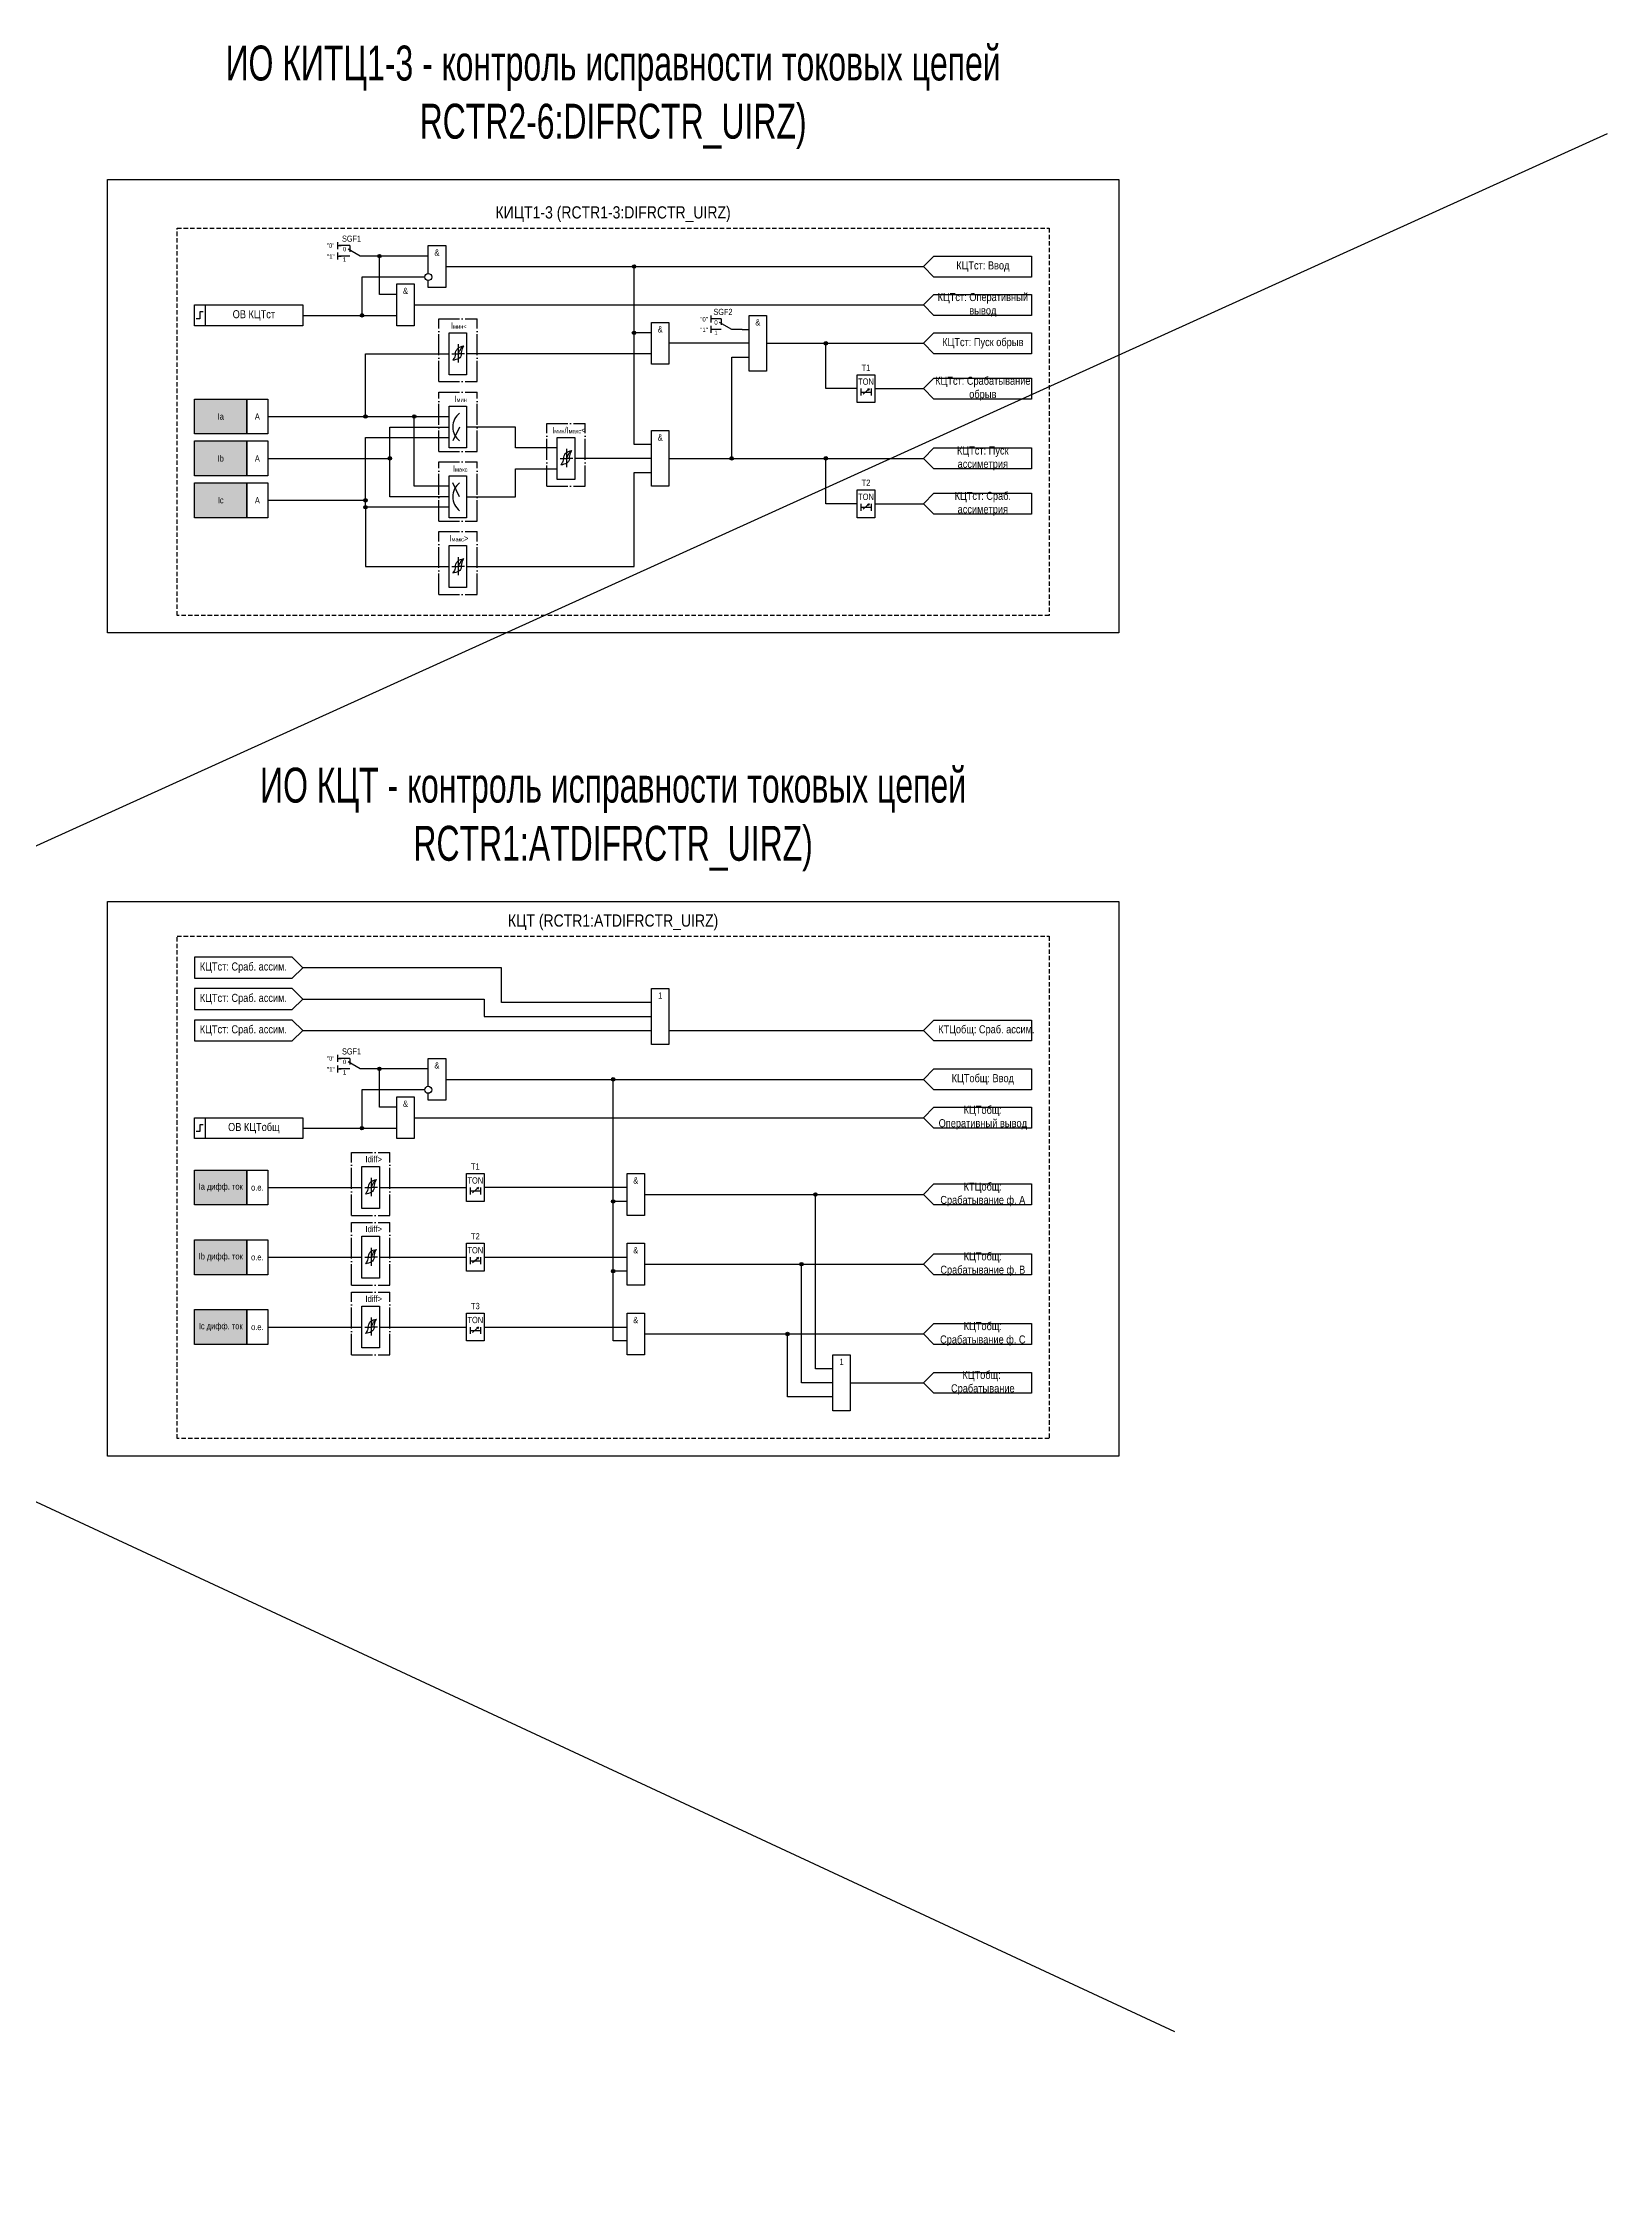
# Model space of a CAD drawing. Header units: millimetres. Extents: x -578 to 4001, y -1196 to 139.
# Drawn here: x 700 to 1148, y -1188 to -574 of the extents above; entities that cross this region are included whole.
import ezdxf
from ezdxf.enums import TextEntityAlignment as Align

# ---------------------------------------------------------------- set-up
doc = ezdxf.new("R2010")
doc.units = ezdxf.units.MM
doc.linetypes.add('ACAD_ISO04W100', pattern=[30, 24, -3, 0, -3])
doc.linetypes.add('штриховая2', pattern=[0.375, 0.25, -0.125])
doc.layers.add('Основная', color=7, linetype='Continuous')
doc.styles.add('1.8_Gost_RD', font='ARIALN.TTF', dxfattribs={"height": 1.8})
doc.styles.add('2.5_Gost_RD', font='ARIALN.TTF', dxfattribs={"height": 2.5})
doc.styles.add('3.5_Gost_RD', font='ARIALN.TTF', dxfattribs={"height": 3.5})
doc.styles.add('Вывод', font='ARIALN.TTF', dxfattribs={"height": 2.5})
doc.styles.add('Компонент', font='ARIALN.TTF', dxfattribs={"height": 3.5})

# ---------------------------------------------------------------- blocks, each defined once
blk = doc.blocks.new('*U892')
at = {"layer": 'Основная', "linetype": 'ACAD_ISO04W100', "ltscale": 0.25}
for p, q in [((0, 0), (11, 0)), ((0, -17), (0, 0)), ((11, -17), (11, 0)), ((0, -17), (11, -17))]:
    blk.add_line(p, q, dxfattribs=at)
at = {"layer": 'Основная', "style": 'Компонент'}
blk.add_attdef('ОУ', text='', height=3.5, dxfattribs=at).set_placement((11, 0), align=Align.MIDDLE_CENTER)
blk = doc.blocks.new('Точка')
at = {"ltscale": 100}
h = blk.add_hatch(color=256, dxfattribs=at)
h.dxf.hatch_style = 1
edge = h.paths.add_edge_path()
edge.add_arc((0, 0), 0.5, 0, 360)
blk.add_circle((0, 0), 0.5, dxfattribs=at)
blk = doc.blocks.new('*U898')
at = {"layer": 'Основная', "linetype": 'ACAD_ISO04W100', "ltscale": 0.25}
for p, q in [((0, 0), (11, 0)), ((0, -18), (0, 0)), ((11, -18), (11, 0)), ((0, -18), (11, -18))]:
    blk.add_line(p, q, dxfattribs=at)
at = {"layer": 'Основная', "style": 'Компонент'}
blk.add_attdef('ОУ', text='', height=3.5, dxfattribs=at).set_placement((11, 0), align=Align.MIDDLE_CENTER)
blk = doc.blocks.new('*U958')
at = {"layer": 'Основная', "color": 0}
blk.add_line((0, 0), (7, 4), dxfattribs=at)
at = {"layer": 'Основная', "ltscale": 0.35}
blk.add_line((6, 6), (6, 2.5), dxfattribs=at)
blk = doc.blocks.new('*U1016')
at = {"layer": 'Основная', "color": 0}
for p, q in [((-3, 6), (-9, 6)), ((-3, 0), (-9, 0)), ((9, 0), (3, 0))]:
    blk.add_line(p, q, dxfattribs=at)
at = {"layer": 'Основная', "ltscale": 0.25, "xscale": -1}
blk.add_blockref('*U958', (3, 0), dxfattribs=at)
at = {"layer": 'Основная'}
for tag, height, style, p in [('В1', 2.5, 'Вывод', (-13, 6)), ('В2', 2.5, 'Вывод', (-6, 4)), ('ОУ', 3.5, 'Компонент', (-2, 10)), ('В3', 2.5, 'Вывод', (-6, -2))]:
    blk.add_attdef(tag, text='', height=height, dxfattribs=dict(at, style=style)).set_placement(p, align=Align.MIDDLE_CENTER)
blk = doc.blocks.new('*U985')
at = {"layer": 'Основная', "color": 0}
for p, q in [((-3, 6), (-9, 6)), ((-3, 0), (-9, 0)), ((9, 0), (3, 0))]:
    blk.add_line(p, q, dxfattribs=at)
at = {"layer": 'Основная', "ltscale": 0.25, "xscale": -1}
blk.add_blockref('*U958', (3, 0), dxfattribs=at)
at = {"layer": 'Основная'}
for tag, height, style, p in [('В1', 2.5, 'Вывод', (-14, 6)), ('В2', 2.5, 'Вывод', (-6, 4)), ('ОУ', 3.5, 'Компонент', (-2, 10)), ('В3', 2.5, 'Вывод', (-6, -2))]:
    blk.add_attdef(tag, text='', height=height, dxfattribs=dict(at, style=style)).set_placement(p, align=Align.MIDDLE_CENTER)

msp = doc.modelspace()

# ---------------------------------------------------------------- hatches: boundary and pattern name
at = {"ltscale": 100, "true_color": 0xf7941d}
h = msp.add_hatch(color=30, dxfattribs=at)
h.dxf.hatch_style = 1
h.paths.add_polyline_path([(743, -676), (758, -676), (758, -686), (743, -686)])
h = msp.add_hatch(color=30, dxfattribs=at)
h.dxf.hatch_style = 1
h.paths.add_polyline_path([(743, -688), (758, -688), (758, -698), (743, -698)])
h = msp.add_hatch(color=30, dxfattribs=at)
h.dxf.hatch_style = 1
h.paths.add_polyline_path([(743, -700), (758, -700), (758, -710), (743, -710)])
h = msp.add_hatch(color=30, dxfattribs=at)
h.dxf.hatch_style = 1
h.paths.add_polyline_path([(743, -897), (758, -897), (758, -907), (743, -907)])
h = msp.add_hatch(color=30, dxfattribs=at)
h.dxf.hatch_style = 1
h.paths.add_polyline_path([(743, -917), (758, -917), (758, -927), (743, -927)])
h = msp.add_hatch(color=30, dxfattribs=at)
h.dxf.hatch_style = 1
h.paths.add_polyline_path([(743, -937), (758, -937), (758, -947), (743, -947)])

# ---------------------------------------------------------------- linework, layer by layer
at = {"ltscale": 100}
for p, q in [((1148, -600), (-150, -1188)), ((-96, -623), (1024, -1144)), ((784, -631), (784, -633)), ((784, -632), (785, -632)), ((784, -634), (784, -636)), ((784, -635), (785, -635)), ((774, -652), (801, -652)), ((874, -657), (869, -657)), ((784, -864), (784, -866)), ((784, -865), (785, -865)), ((784, -867), (784, -869)), ((784, -868), (785, -868)), ((774, -885), (801, -885))]:
    msp.add_line(p, q, dxfattribs=at)
at = {"color": 7, "ltscale": 100}
for p, q in [((934.7, -674.54), (936.37, -673.05)), ((936.37, -673.05), (935.85, -673.27)), ((936.37, -673.05), (936.11, -673.52)), ((819, -684), (817, -688)), ((819, -704), (817, -700)), ((821, -704), (826, -704)), ((934.7, -707.54), (936.37, -706.05)), ((936.37, -706.05), (935.85, -706.27)), ((936.37, -706.05), (936.11, -706.52)), ((822.7, -903.54), (824.37, -902.05)), ((824.37, -902.05), (823.85, -902.27)), ((824.37, -902.05), (824.11, -902.52)), ((822.7, -923.54), (824.37, -922.05)), ((824.37, -922.05), (823.85, -922.27)), ((824.37, -922.05), (824.11, -922.52)), ((822.7, -943.54), (824.37, -942.05)), ((824.37, -942.05), (823.85, -942.27)), ((824.37, -942.05), (824.11, -942.52))]:
    msp.add_line(p, q, dxfattribs=at)
at = {"color": 3, "ltscale": 100}
for points in [[(718, -613), (1008, -613), (1008, -743), (718, -743)], [(718, -820), (1008, -820), (1008, -979), (718, -979)]]:
    msp.add_lwpolyline(points, close=True, dxfattribs=at)
at = {"ltscale": 100}
for points in [[(801, -646), (796, -646), (796, -635), (791, -635)], [(810, -635), (796, -635)], [(815, -638), (952, -638)], [(874, -689), (869, -689), (869, -638)], [(809, -641), (791, -641), (791, -652)], [(801, -646), (796, -646)], [(806, -649), (952, -649)], [(900, -656), (902, -656)], [(792, -681), (792, -663), (816, -663)], [(874, -663), (821, -663)], [(902, -660), (879, -660)], [(907, -660), (952, -660)], [(933, -673), (924, -673), (924, -660)], [(879, -693), (897, -693), (897, -664), (902, -664)], [(934, -673), (934, -675)], [(934, -674), (937, -674)], [(937, -673), (937, -675)], [(938, -673), (952, -673)], [(816, -701), (806, -701), (806, -681)], [(764, -693), (799, -693), (799, -684), (816, -684)], [(764, -705), (792, -705), (792, -687), (816, -687)], [(847, -690), (835, -690), (835, -684), (821, -684)], [(816, -704), (799, -704), (799, -693)], [(874, -693), (852, -693)], [(897, -693), (952, -693)], [(933, -706), (924, -706), (924, -693)], [(821, -704), (835, -704), (835, -696), (847, -696)], [(821, -724), (869, -724), (869, -697), (874, -697)], [(816, -707), (792, -707), (792, -705)], [(934, -706), (934, -708)], [(937, -706), (937, -708)], [(938, -706), (952, -706)], [(792, -707), (792, -724), (816, -724)], [(934, -707), (937, -707)], [(874, -849), (831, -849), (831, -839), (774, -839)], [(774, -848), (826, -848), (826, -853), (874, -853)], [(774, -857), (874, -857)], [(879, -857), (952, -857)], [(801, -879), (796, -879), (796, -868), (791, -868)], [(810, -868), (796, -868)], [(815, -871), (952, -871)], [(867, -906), (863, -906), (863, -871)], [(809, -874), (791, -874), (791, -885)], [(801, -879), (796, -879)], [(806, -882), (952, -882)], [(822, -902), (822, -904)], [(825, -902), (825, -904)], [(867, -902), (826, -902)], [(822, -903), (825, -903)], [(867, -926), (863, -926), (863, -906)], [(872, -904), (952, -904)], [(926, -954), (921, -954), (921, -904)], [(822, -922), (822, -924)], [(822, -923), (825, -923)], [(825, -922), (825, -924)], [(826, -922), (867, -922)], [(867, -946), (863, -946), (863, -926)], [(872, -924), (952, -924)], [(926, -958), (917, -958), (917, -924)], [(822, -942), (822, -944)], [(822, -943), (825, -943)], [(825, -942), (825, -944)], [(826, -942), (867, -942)], [(872, -944), (952, -944)], [(926, -962), (913, -962), (913, -944)], [(931, -958), (952, -958)]]:
    msp.add_lwpolyline(points, dxfattribs=at)
for points in [[(902, -652), (907, -652), (907, -668), (902, -668)], [(933, -669), (938, -669), (938, -677), (933, -677)], [(743, -676), (758, -676), (758, -686), (743, -686)], [(758, -676), (764, -676), (764, -686), (758, -686)], [(816, -678), (821, -678), (821, -690), (816, -690)], [(874, -685), (879, -685), (879, -701), (874, -701)], [(743, -688), (758, -688), (758, -698), (743, -698)], [(758, -688), (764, -688), (764, -698), (758, -698)], [(743, -700), (758, -700), (758, -710), (743, -710)], [(758, -700), (764, -700), (764, -710), (758, -710)], [(816, -698), (821, -698), (821, -710), (816, -710)], [(933, -702), (938, -702), (938, -710), (933, -710)], [(874, -845), (879, -845), (879, -861), (874, -861)], [(743, -897), (758, -897), (758, -907), (743, -907)], [(758, -897), (764, -897), (764, -907), (758, -907)], [(821, -898), (826, -898), (826, -906), (821, -906)], [(743, -917), (758, -917), (758, -927), (743, -927)], [(758, -917), (764, -917), (764, -927), (758, -927)], [(821, -918), (826, -918), (826, -926), (821, -926)], [(743, -937), (758, -937), (758, -947), (743, -947)], [(758, -937), (764, -937), (764, -947), (758, -947)], [(821, -938), (826, -938), (826, -946), (821, -946)], [(926, -950), (931, -950), (931, -966), (926, -966)]]:
    msp.add_lwpolyline(points, close=True, dxfattribs=at)
at = {"color": 7, "ltscale": 100}
for centre in [(822, -684), (822, -704)]:
    msp.add_arc(centre, 5, 126.8699, 233.1301, dxfattribs=at)
at = {"layer": 'Основная', "ltscale": 100}
for p, q in [((816, -658.5), (816, -657)), ((816, -657), (821, -657)), ((821, -657), (821, -663)), ((891, -652), (891, -654)), ((891, -655), (891, -657)), ((816, -666), (816, -658)), ((821, -663), (821, -669)), ((816, -669), (816, -666)), ((821, -669), (816, -669)), ((847, -688.5), (847, -687)), ((847, -687), (852, -687)), ((852, -687), (852, -693)), ((847, -696), (847, -688)), ((852, -693), (852, -699)), ((847, -699), (847, -696)), ((852, -699), (847, -699)), ((816, -719.5), (816, -718)), ((816, -718), (821, -718)), ((821, -718), (821, -724)), ((816, -727), (816, -719)), ((821, -724), (821, -730)), ((816, -730), (816, -727)), ((821, -730), (816, -730)), ((791, -897.5), (791, -896)), ((791, -896), (796, -896)), ((796, -896), (796, -902)), ((791, -905), (791, -897)), ((796, -902), (821, -902)), ((796, -902), (796, -908)), ((791, -908), (791, -905)), ((796, -908), (791, -908)), ((791, -917.5), (791, -916)), ((791, -916), (796, -916)), ((791, -925), (791, -917)), ((796, -916), (796, -922)), ((791, -928), (791, -925)), ((796, -922), (821, -922)), ((796, -922), (796, -928)), ((796, -928), (791, -928)), ((791, -937.5), (791, -936)), ((791, -936), (796, -936)), ((791, -945), (791, -937)), ((796, -936), (796, -942)), ((791, -948), (791, -945)), ((796, -942), (821, -942)), ((796, -942), (796, -948)), ((796, -948), (791, -948))]:
    msp.add_line(p, q, dxfattribs=at)
at = {"layer": 'Основная', "color": 7, "ltscale": 100}
for p, q in [((816.79, -663), (818.6, -663)), ((820.42, -663), (818.6, -663)), ((764, -681), (816, -681)), ((847.79, -693), (849.6, -693)), ((851.42, -693), (849.6, -693)), ((816.79, -724), (818.6, -724)), ((820.42, -724), (818.6, -724)), ((764, -902), (791, -902)), ((791.79, -902), (793.6, -902)), ((795.42, -902), (793.6, -902)), ((764, -922), (791, -922)), ((791.79, -922), (793.6, -922)), ((795.42, -922), (793.6, -922)), ((764, -942), (791, -942)), ((791.79, -942), (793.6, -942)), ((795.42, -942), (793.6, -942))]:
    msp.add_line(p, q, dxfattribs=at)
at = {"layer": 'Основная'}
for p, q in [((818.6, -660.28), (818.6, -665.48)), ((849.6, -690.28), (849.6, -695.48)), ((818.6, -721.28), (818.6, -726.48)), ((793.6, -899.28), (793.6, -904.48)), ((793.6, -919.28), (793.6, -924.48)), ((793.6, -939.28), (793.6, -944.48))]:
    msp.add_line(p, q, dxfattribs=at)
at = {"layer": 'Основная', "linetype": 'штриховая2', "ltscale": 5}
for points in [[(738, -627), (988, -627), (988, -738), (738, -738)], [(738, -830), (988, -830), (988, -974), (738, -974)]]:
    msp.add_lwpolyline(points, close=True, dxfattribs=at)
at = {"layer": 'Основная', "ltscale": 100}
for points in [[(810, -640), (810, -632), (815, -632), (815, -644), (810, -644), (810, -642)], [(810, -873), (810, -865), (815, -865), (815, -877), (810, -877), (810, -875)]]:
    msp.add_lwpolyline(points, dxfattribs=at)
for points in [[(983, -635), (983, -641), (955, -641), (952, -638), (955, -635)], [(801, -643), (806, -643), (806, -655), (801, -655)], [(743, -649), (746, -649), (746, -655), (743, -655)], [(743, -649), (774, -649), (774, -655), (743, -655)], [(983, -646), (983, -652), (955, -652), (952, -649), (955, -646)], [(874, -654), (879, -654), (879, -666), (874, -666)], [(983, -657), (983, -663), (955, -663), (952, -660), (955, -657)], [(983, -670), (983, -676), (955, -676), (952, -673), (955, -670)], [(983, -690), (983, -696), (955, -696), (952, -693), (955, -690)], [(983, -703), (983, -709), (955, -709), (952, -706), (955, -703)], [(743, -836), (743, -842), (771, -842), (774, -839), (771, -836)], [(743, -845), (743, -851), (771, -851), (774, -848), (771, -845)], [(743, -854), (743, -860), (771, -860), (774, -857), (771, -854)], [(983, -854), (983, -860), (955, -860), (952, -857), (955, -854)], [(983, -868), (983, -874), (955, -874), (952, -871), (955, -868)], [(801, -876), (806, -876), (806, -888), (801, -888)], [(743, -882), (746, -882), (746, -888), (743, -888)], [(743, -882), (774, -882), (774, -888), (743, -888)], [(983, -879), (983, -885), (955, -885), (952, -882), (955, -879)], [(867, -898), (872, -898), (872, -910), (867, -910)], [(983, -901), (983, -907), (955, -907), (952, -904), (955, -901)], [(867, -918), (872, -918), (872, -930), (867, -930)], [(983, -921), (983, -927), (955, -927), (952, -924), (955, -921)], [(867, -938), (872, -938), (872, -950), (867, -950)], [(983, -941), (983, -947), (955, -947), (952, -944), (955, -941)], [(983, -955), (983, -961), (955, -961), (952, -958), (955, -955)]]:
    msp.add_lwpolyline(points, close=True, dxfattribs=at)
at = {"layer": 'Основная', "lineweight": 30, "ltscale": 100}
for points in [[(745.5, -651), (744.5, -651), (744.5, -653), (743.5, -653)], [(745.5, -884), (744.5, -884), (744.5, -886), (743.5, -886)]]:
    msp.add_lwpolyline(points, dxfattribs=at)
at = {"layer": 'Основная', "ltscale": 100}
for centre in [(810, -641), (810, -874)]:
    msp.add_circle(centre, 1, dxfattribs=at)
at = {"layer": 'Основная'}
for points in [[(817.8, -663.08), (817.6, -663.87), (817, -664.88)], [(819.48, -663.08), (819.25, -663.87), (818.76, -664.33), (817, -664.88)], [(817.8, -663.08), (817.95, -662.29), (818.44, -661.46), (820.2, -660.74)], [(818.6, -663), (819, -662.28), (819.47, -661.4), (820.2, -660.74)], [(819.48, -663.08), (819.6, -662.29), (819.81, -661.46), (820.2, -660.74)], [(848.8, -693.08), (848.6, -693.87), (848, -694.88)], [(850.48, -693.08), (850.25, -693.87), (849.76, -694.33), (848, -694.88)], [(848.8, -693.08), (848.95, -692.29), (849.44, -691.46), (851.2, -690.74)], [(849.6, -693), (850, -692.28), (850.47, -691.4), (851.2, -690.74)], [(850.48, -693.08), (850.6, -692.29), (850.81, -691.46), (851.2, -690.74)], [(817.8, -724.08), (817.6, -724.87), (817, -725.88)], [(819.48, -724.08), (819.25, -724.87), (818.76, -725.33), (817, -725.88)], [(817.8, -724.08), (817.95, -723.29), (818.44, -722.46), (820.2, -721.74)], [(818.6, -724), (819, -723.28), (819.47, -722.4), (820.2, -721.74)], [(819.48, -724.08), (819.6, -723.29), (819.81, -722.46), (820.2, -721.74)], [(792.8, -902.08), (792.6, -902.87), (792, -903.88)], [(794.48, -902.08), (794.25, -902.87), (793.76, -903.33), (792, -903.88)], [(792.8, -902.08), (792.95, -901.29), (793.44, -900.46), (795.2, -899.74)], [(793.6, -902), (794, -901.28), (794.47, -900.4), (795.2, -899.74)], [(794.48, -902.08), (794.6, -901.29), (794.81, -900.46), (795.2, -899.74)], [(792.8, -922.08), (792.95, -921.29), (793.44, -920.46), (795.2, -919.74)], [(793.6, -922), (794, -921.28), (794.47, -920.4), (795.2, -919.74)], [(794.48, -922.08), (794.6, -921.29), (794.81, -920.46), (795.2, -919.74)], [(792.8, -922.08), (792.6, -922.87), (792, -923.88)], [(794.48, -922.08), (794.25, -922.87), (793.76, -923.33), (792, -923.88)], [(792.8, -942.08), (792.6, -942.87), (792, -943.88)], [(794.48, -942.08), (794.25, -942.87), (793.76, -943.33), (792, -943.88)], [(792.8, -942.08), (792.95, -941.29), (793.44, -940.46), (795.2, -939.74)], [(793.6, -942), (794, -941.28), (794.47, -940.4), (795.2, -939.74)], [(794.48, -942.08), (794.6, -941.29), (794.81, -940.46), (795.2, -939.74)]]:
    msp.add_spline(points, degree=3, dxfattribs=at)

# ---------------------------------------------------------------- block references
at = {"layer": 'Основная', "ltscale": 0.25, "xscale": 0.5, "yscale": 0.5, "zscale": 0.5}
for p in [(789, -635), (789, -868)]:
    msp.add_blockref('*U985', p, dxfattribs=at).add_auto_attribs({'ОУ': 'SGF1', 'В1': '"0"', 'В2': '0', 'В3': '1'})
at = {"layer": 'Основная', "ltscale": 100}
for p in [(796, -635), (869, -638), (791, -652), (869, -657), (924, -660), (792, -681), (806, -681), (799, -693), (897, -693), (924, -693), (792, -705), (792, -707), (796, -868), (863, -871), (791, -885), (863, -906), (921, -904), (863, -926), (917, -924), (913, -944)]:
    msp.add_blockref('Точка', p, dxfattribs=at)
at = {"layer": 'Основная', "ltscale": 0.25}
ref = msp.add_blockref('*U1016', (895.5, -656), dxfattribs=dict(at, xscale=0.5, yscale=0.5, zscale=0.5))
ref.add_attrib('ОУ', 'SGF2', dxfattribs={"height": 1.75, "style": 'Компонент'}).set_placement((894.5, -651), align=Align.MIDDLE_CENTER)
ref.add_attrib('В2', '0', dxfattribs={"height": 1.25, "style": 'Вывод'}).set_placement((892.5, -654), align=Align.MIDDLE_CENTER)
ref.add_attrib('В3', '1', dxfattribs={"height": 1.25, "style": 'Вывод'}).set_placement((892.5, -657), align=Align.MIDDLE_CENTER)
for name, p in [('*U898', (813, -653)), ('*U892', (813, -674)), ('*U898', (844, -683)), ('*U892', (813, -694)), ('*U898', (813, -714)), ('*U898', (788, -892)), ('*U898', (788, -912)), ('*U898', (788, -932))]:
    msp.add_blockref(name, p, dxfattribs=at)

# ---------------------------------------------------------------- texts
at = {"color": 2, "ltscale": 100, "char_height": 10, "width": 290, "attachment_point": 5, "style": '3.5_Gost_RD'}
for s, insert in [('{\\W0.8;\\C3;ИО КИТЦ1-3 - контроль исправности токовых цепей RCTR2-6:DIFRCTR_UIRZ)}', (863, -589.5)), ('{\\W0.8;\\C3;ИО КЦТ - контроль исправности токовых цепей RCTR1:ATDIFRCTR_UIRZ)}', (863, -796.5))]:
    msp.add_mtext(s, dxfattribs=dict(at, insert=insert))
at = {"color": 30, "ltscale": 100, "char_height": 3.5, "width": 250, "attachment_point": 5, "style": '3.5_Gost_RD'}
for s, insert in [('\\pt108.5;КИЦТ1-3 (RCTR1-3:DIFRCTR_UIRZ)', (863, -623)), ('\\pt108.5;КЦТ (RCTR1:ATDIFRCTR_UIRZ)', (863, -826))]:
    msp.add_mtext(s, dxfattribs=dict(at, insert=insert))
at = {"ltscale": 100, "char_height": 1.25, "attachment_point": 1, "style": '3.5_Gost_RD'}
for insert in [(781, -634.5), (781, -867.5)]:
    msp.add_mtext_dynamic_manual_height_columns('"1"', width=2, gutter_width=17.5, heights=[0], dxfattribs=dict(at, insert=insert))
at = {"ltscale": 100, "char_height": 1.8, "attachment_point": 5}
for s, insert, width, style in [('T1', (935.5, -667), 5, '2.5_Gost_RD'), ('TON', (935.5, -671), 5, '2.5_Gost_RD'), ('Ia', (750.5, -681), 15, '1.8_Gost_RD'), ('А', (761, -681), 6, '1.8_Gost_RD'), ('Ib', (750.5, -693), 15, '1.8_Gost_RD'), ('А', (761, -693), 6, '1.8_Gost_RD'), ('T2', (935.5, -700), 5, '2.5_Gost_RD'), ('Iс', (750.5, -705), 15, '1.8_Gost_RD'), ('А', (761, -705), 6, '1.8_Gost_RD'), ('TON', (935.5, -704), 5, '2.5_Gost_RD'), ('T1', (823.5, -896), 5, '2.5_Gost_RD'), ('Ia дифф. ток', (750.5, -902), 15, '1.8_Gost_RD'), ('о.е.', (761, -902), 6, '1.8_Gost_RD'), ('TON', (823.5, -900), 5, '2.5_Gost_RD'), ('Ib дифф. ток', (750.5, -922), 15, '1.8_Gost_RD'), ('TON', (823.5, -920), 5, '2.5_Gost_RD'), ('T2', (823.5, -916), 5, '2.5_Gost_RD'), ('о.е.', (761, -922), 6, '1.8_Gost_RD'), ('TON', (823.5, -940), 5, '2.5_Gost_RD'), ('T3', (823.5, -936), 5, '2.5_Gost_RD'), ('Ic дифф. ток', (750.5, -942), 15, '1.8_Gost_RD'), ('о.е.', (761, -942), 6, '1.8_Gost_RD')]:
    msp.add_mtext(s, dxfattribs=dict(at, insert=insert, width=width, style=style))
at = {"color": 7, "ltscale": 100, "char_height": 1.8, "attachment_point": 1, "style": '1.8_Gost_RD'}
for s, insert in [('\\pi1.52179;I{\\H0.66667x;мин}', (816, -675)), ('\\pi1.0688;I{\\H0.66667x;макс}', (816, -695))]:
    msp.add_mtext_dynamic_manual_height_columns(s, width=11, gutter_width=17.5, heights=[0], dxfattribs=dict(at, insert=insert))
at = {"layer": 'Основная', "ltscale": 100, "attachment_point": 5, "style": '2.5_Gost_RD'}
for s, insert, char_height, width in [('&', (812.5, -634), 1.8, 5), ('КЦТст: Ввод', (969, -638), 2.3, 28), ('&', (803.5, -645), 1.8, 5), ('&', (876.5, -656), 1.8, 5), ('&', (904.5, -654), 1.8, 5), ('КЦТст: Пуск обрыв', (969, -660), 2.3, 28), ('&', (876.5, -687), 1.8, 5), ('1', (876.5, -847), 1.8, 5), ('&', (812.5, -867), 1.8, 5), ('КЦТобщ: Ввод', (969, -871), 2.3, 28), ('&', (803.5, -878), 1.8, 5), ('&', (869.5, -900), 1.8, 5), ('&', (869.5, -920), 1.8, 5), ('&', (869.5, -940), 1.8, 5), ('1', (928.5, -952), 1.8, 5)]:
    msp.add_mtext(s, dxfattribs=dict(at, insert=insert, char_height=char_height, width=width))
at = {"layer": 'Основная', "color": 0, "ltscale": 100, "char_height": 2.3, "attachment_point": 5, "style": '2.5_Gost_RD'}
for s, insert, width in [('{\\C256;ОВ КЦТст}', (760, -652), 28), ('{\\C256;КЦТст: Оперативный вывод}', (969, -649), 28), ('{\\C256;КЦТст: Срабатывание обрыв}', (969, -673), 28), ('{\\C256;КЦТст: Пуск ассиметрия}', (969, -693), 28), ('{\\C256;КЦТст: Сраб. ассиметрия}', (969, -706), 28), ('{\\C256;КЦТст: Сраб. ассим.}', (757, -839), 28), ('{\\C256;КЦТст: Сраб. ассим.}', (757, -848), 28), ('{\\C256;КЦТст: Сраб. ассим.}', (757, -857), 28), ('{\\C256;КТЦобщ: Сраб. ассим.}', (970, -857), 26.5083), ('{\\C256;ОВ КЦТобщ}', (760, -885), 28), ('{\\C256;КЦТобщ: Оперативный вывод}', (969, -882), 28), ('{\\C256;КТЦобщ: Срабатывание ф. A}', (969, -904), 26.5083), ('{\\C256;КЦТобщ: Срабатывание ф. B}', (969, -924), 25.2956), ('{\\C256;КЦТобщ: Срабатывание ф. C}', (969, -944), 25.7463), ('{\\C256;КЦТобщ:  Срабатывание}', (969, -958), 28)]:
    msp.add_mtext(s, dxfattribs=dict(at, insert=insert, width=width))
at = {"layer": 'Основная', "color": 7, "ltscale": 100, "char_height": 1.8, "attachment_point": 1, "style": '1.8_Gost_RD'}
for s, width, insert in [('\\pi1.52179;I{\\H0.66667x;мин<}', 4, (815, -654)), ('\\pi1.52179;I{\\H0.66667x;мин\\H1.5x;/}I{\\H0.66667x;макс\\H1.5x;<}', 10, (844, -684)), ('\\pi1.0688;I{\\H0.66667x;макс\\H1.5x;>}', 5, (815, -715)), ('Idiff>', 4, (792, -893)), ('Idiff>', 4, (792, -913)), ('Idiff>', 4, (792, -933))]:
    msp.add_mtext_dynamic_manual_height_columns(s, width=width, gutter_width=17.5, heights=[0], dxfattribs=dict(at, insert=insert))
at = {"layer": 'Основная', "ltscale": 100, "char_height": 1.25, "attachment_point": 1, "style": '3.5_Gost_RD'}
for s, insert in [('"0"', (888, -652.5)), ('"1"', (888, -655.5))]:
    msp.add_mtext_dynamic_manual_height_columns(s, width=2, gutter_width=17.5, heights=[0], dxfattribs=dict(at, insert=insert))

doc.saveas('drawing.dxf')
